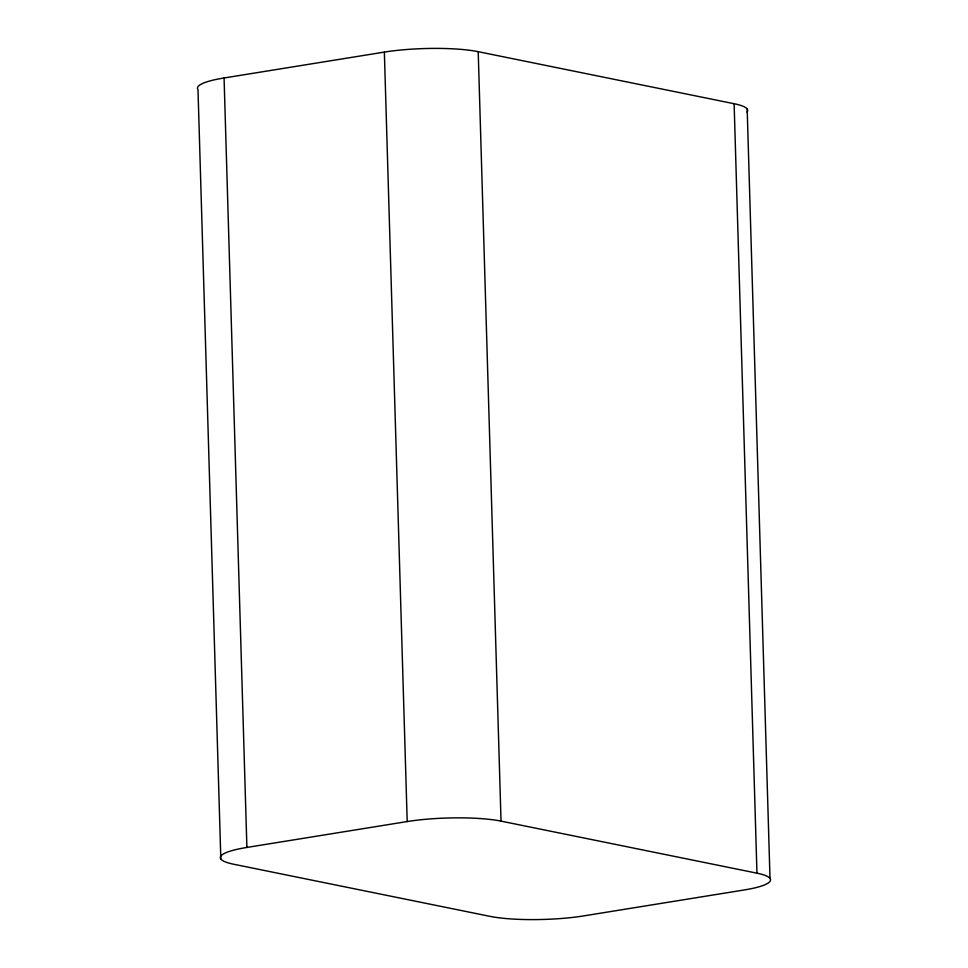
<?xml version="1.0" encoding="UTF-8"?>
<svg xmlns="http://www.w3.org/2000/svg" width="968" height="968" viewBox="0 0 968 968"><rect width="100%" height="100%" fill="white"/><g stroke="black" fill="none" stroke-linecap="round" stroke-linejoin="round"><path stroke-width="1.45" d="M220.825 859.015L197.992 89.564A67.022 11.749 -1.7 0 1 224.068 77.984L384.356 52.09A67.022 11.749 -1.7 0 1 478.204 51.679L734.119 103.721A67.022 11.749 -1.7 0 1 747.054 112.058M756.964 873.172A67.022 11.749 -1.7 0 1 743.932 890.015L583.644 915.909A67.022 11.749 -1.7 0 1 489.796 916.321L233.881 864.279A67.022 11.749 -1.7 0 1 246.9 847.436L407.201 821.554A67.022 11.749 -1.7 0 1 501.037 821.13L756.964 873.172L734.119 103.721M747.175 108.985L770.008 878.436M478.204 51.679L501.037 821.13M384.356 52.09L407.201 821.554M224.068 77.984L246.9 847.436"/></g></svg>
